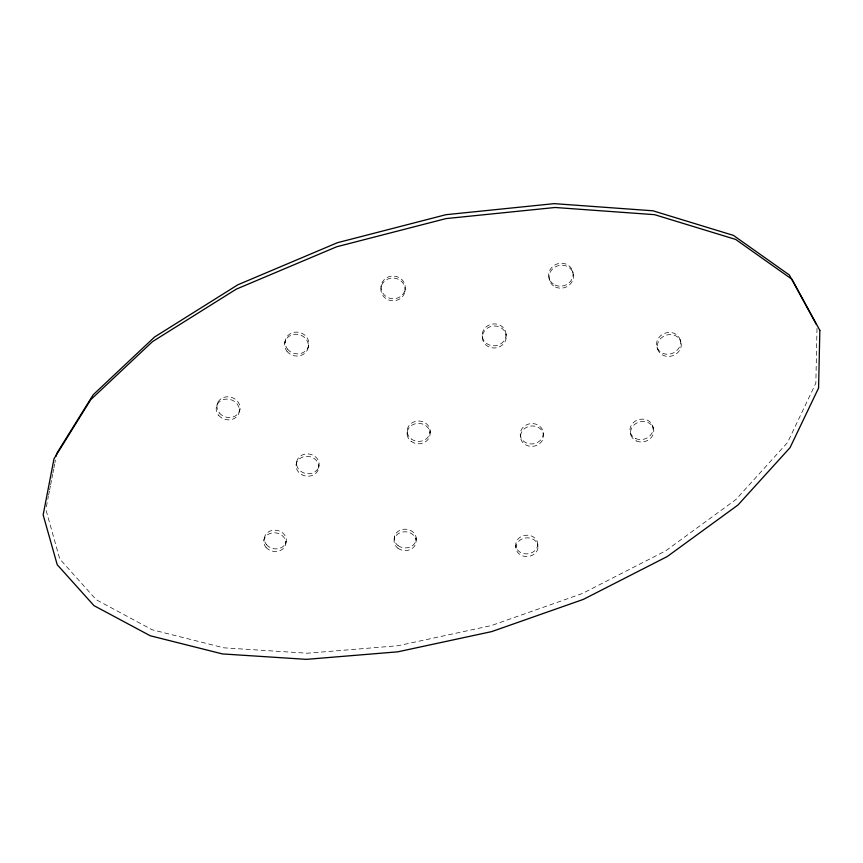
<?xml version="1.0" encoding="UTF-8"?>
<svg xmlns="http://www.w3.org/2000/svg" width="863" height="863" viewBox="0 0 863 863"><rect width="100%" height="100%" fill="white"/><g stroke="black" fill="none" stroke-linecap="round" stroke-linejoin="round"><path stroke-width="0.65" stroke-dasharray="4.32 3.24" d="M430.065 432.892L430.098 430.508M817.002 328.425L815.848 383.118L787.563 442.471L735.891 499.558L665.707 550.821L582.374 593.496L491.381 625.567L398.005 645.729L307.26 653.226L223.841 647.822L152.147 629.753L96.225 599.72L59.763 558.976L46.203 510.669M416.106 540.529L416.182 537.908M407.099 434.391L407.207 432.007M394.218 539.429L394.369 536.818M404.963 291.565A12.158 11.37 6 0 0 388.868 278.652A12.158 11.37 6 0 0 385.168 298.005A12.158 11.37 6 0 0 404.963 291.565L405.081 289.547A12.114 11.338 6.1 0 0 389.04 276.667A12.114 11.338 6.1 0 0 385.351 295.966A12.114 11.338 6.1 0 0 405.081 289.547M381.014 287.336L381.219 285.34M318.663 468.167A11.402 9.914 9.4 0 0 303.247 456.851A11.402 9.914 9.4 0 0 300.356 473.776A11.402 9.914 9.4 0 0 318.663 468.167L319.051 465.718A11.359 9.892 9.4 0 0 303.69 454.423A11.359 9.892 9.4 0 0 300.809 471.317A11.359 9.892 9.4 0 0 319.051 465.718M285.718 543.949L286.203 541.328M296.171 464.434L296.635 461.996M46.343 506.797L48.36 496.408M48.619 495.103L49.374 491.209M49.623 489.914L50.378 486.02M50.637 484.715L51.64 479.526M51.888 478.221L52.643 474.326M52.902 473.032L53.657 469.127M53.905 467.832L54.66 463.938M54.919 462.633L55.415 460.044M308.264 347.228L308.695 345.071M263.862 540.411L264.412 537.8M284.693 343.161L285.221 341.014M239.321 411.468L239.979 409.148M216.98 404.995L217.713 402.697M680.109 339.774A12.125 10.744 -20.4 0 1 665.341 354.057A12.125 10.744 -20.4 0 1 660.141 336.182A12.125 10.744 -20.4 0 1 680.109 339.774L680.929 341.931A12.168 10.777 -20.3 0 1 666.107 356.257A12.168 10.777 -20.3 0 1 660.885 338.328A12.168 10.777 -20.3 0 1 680.929 341.931M656.97 346.98L657.703 349.148M652.687 426.031L653.388 428.404M630.368 432.773L630.993 435.157M572.568 270.95L573.032 272.924M549.181 278.544L549.569 280.529M543.237 433.064A11.521 10.162 -7.3 0 1 526.376 442.935A11.521 10.162 -7.3 0 1 525.61 425.319A11.521 10.162 -7.3 0 1 543.237 433.064L543.571 435.448A11.564 10.194 -7.2 0 1 526.657 445.34A11.564 10.194 -7.2 0 1 525.901 427.692A11.564 10.194 -7.2 0 1 543.571 435.448M537.735 543.917A11.025 9.331 -4.9 0 1 521.608 552.946A11.025 9.331 -4.9 0 1 520.842 536.797A11.025 9.331 -4.9 0 1 537.735 543.917L538.037 546.549A11.057 9.353 -4.9 0 1 521.867 555.599A11.057 9.353 -4.9 0 1 521.101 539.418A11.057 9.353 -4.9 0 1 538.037 546.549M520.249 434.564L520.518 436.948M506.042 334.089A11.942 10.96 -6.7 0 1 488.695 344.725A11.942 10.96 -6.7 0 1 487.649 325.772A11.942 10.96 -6.7 0 1 506.042 334.089L506.268 336.225A11.985 10.992 -6.6 0 1 488.857 346.894A11.985 10.992 -6.6 0 1 487.811 327.886A11.985 10.992 -6.6 0 1 506.268 336.225M515.729 545.265L515.966 547.897M482.223 335.729L482.363 337.865M266.559 544.758A11.036 9.299 9.7 0 0 285.448 543.636A11.036 9.299 9.7 0 0 273.927 530.195A11.036 9.299 9.7 0 0 266.559 544.758M398.08 545.621A11.014 9.374 2.2 0 0 416.042 540.357A11.014 9.374 2.2 0 0 401.511 529.688A11.014 9.374 2.2 0 0 398.08 545.621M287.465 349.094A11.92 10.809 14.5 0 0 307.864 347.757A11.92 10.809 14.5 0 0 295.567 332.136A11.92 10.809 14.5 0 0 287.465 349.094M411.176 438.911A11.489 10.194 1.6 0 0 429.936 433.172A11.489 10.194 1.6 0 0 414.833 421.576A11.489 10.194 1.6 0 0 411.176 438.911M635.74 438.566A11.661 10.129 -14.6 0 0 653.086 428.652A11.661 10.129 -14.6 0 0 635.718 420.874A11.661 10.129 -14.6 0 0 635.74 438.566M555.049 285.027A12.287 11.392 -17.2 0 0 573.075 273.895A12.287 11.392 -17.2 0 0 554.467 265.2A12.287 11.392 -17.2 0 0 555.049 285.027M219.375 412.967A11.683 10.248 16.4 0 0 239.224 411.716A11.683 10.248 16.4 0 0 226.861 396.829A11.683 10.248 16.4 0 0 219.375 412.967M266.009 547.379A11.068 9.32 9.7 0 0 284.963 546.268A11.068 9.32 9.7 0 0 273.409 532.795A11.068 9.32 9.7 0 0 266.009 547.379M286.958 351.263A11.963 10.841 14.4 0 0 307.422 349.925A11.963 10.841 14.4 0 0 295.081 334.261A11.963 10.841 14.4 0 0 286.958 351.263M397.951 548.253A11.046 9.396 2.2 0 0 415.966 542.978A11.046 9.396 2.2 0 0 401.392 532.277A11.046 9.396 2.2 0 0 397.951 548.253M411.079 441.306A11.521 10.216 1.6 0 0 429.903 435.545A11.521 10.216 1.6 0 0 414.758 423.927A11.521 10.216 1.6 0 0 411.079 441.306M636.376 440.961A11.704 10.151 -14.5 0 0 653.787 431.025A11.704 10.151 -14.5 0 0 636.365 423.237A11.704 10.151 -14.5 0 0 636.376 440.961M555.459 287.034A12.33 11.424 -17.1 0 0 573.539 275.869A12.33 11.424 -17.1 0 0 554.866 267.152A12.33 11.424 -17.1 0 0 555.459 287.034M218.652 415.297A11.726 10.27 16.3 0 0 238.566 414.035A11.726 10.27 16.3 0 0 226.149 399.116A11.726 10.27 16.3 0 0 218.652 415.297"/><path stroke-width="1.29" d="M56.171 456.139L56.678 453.55L93.204 394.747L154.563 337.012L237.778 284.822L337.422 242.708L445.944 214.693L554.262 203.646L652.924 210.788L733.431 235.394L789.343 274.995L816.409 324.574M819.85 330.346L818.577 388.026L790.023 447.681L737.941 505.049L667.239 556.538L583.334 599.397L491.716 631.597L397.735 651.835L306.408 659.354L222.449 653.927L150.27 635.772L93.959 605.621L57.217 564.704L43.15 514.898L54.002 458.771L90.723 399.677L152.481 341.64L236.268 289.148L336.646 246.786L445.998 218.598L555.146 207.487L654.575 214.671L735.675 239.439L791.986 279.288L819.85 330.346"/></g></svg>
